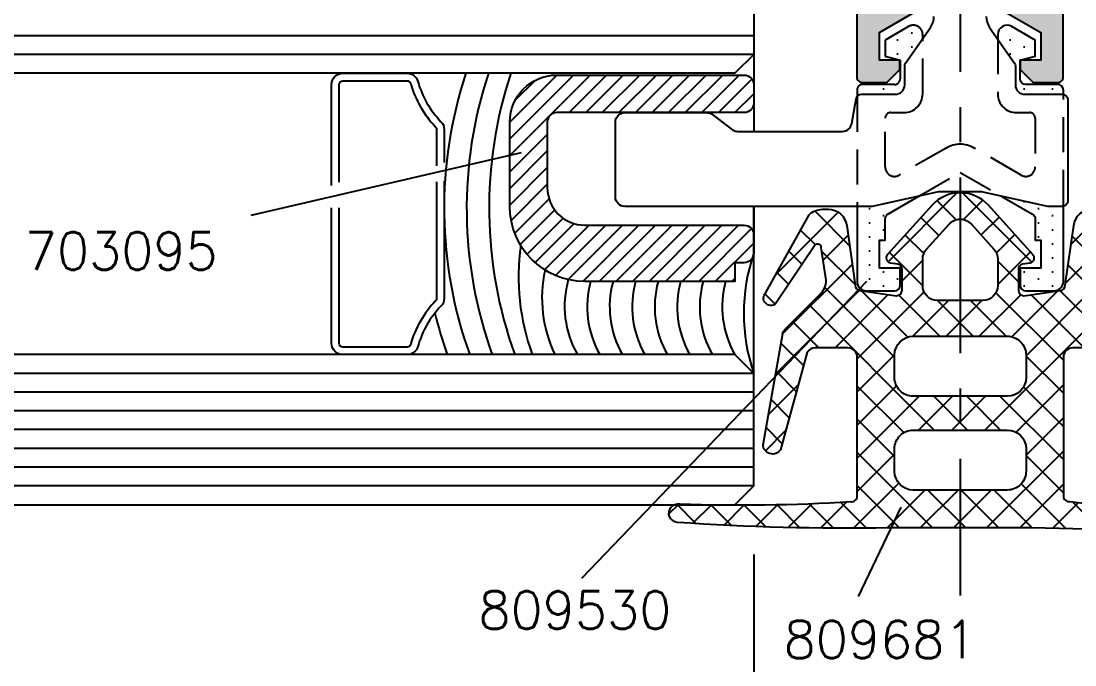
# Model space of a CAD drawing. Extents: x 0 to 1130, y -960 to 577.
# Drawn here: x 28.8 to 85, y 60.4 to 94.7 of the extents above; entities that cross this region are included whole.
import ezdxf

# ---------------------------------------------------------------- set-up
doc = ezdxf.new("R2010")
doc.units = 0
doc.header["$LTSCALE"] = 7.5
doc.header["$MEASUREMENT"] = 0
doc.linetypes.add('CENTER', pattern=[2, 1.25, -0.25, 0.25, -0.25])
doc.linetypes.add('HIDDEN', pattern=[0.375, 0.25, -0.125])
doc.layers.get('0').update_dxf_attribs({"linetype": 'CONTINUOUS'})
doc.layers.get('DEFPOINTS').update_dxf_attribs({"linetype": 'CONTINUOUS'})
for name, color, linetype in [('ACCESSORI', 200, 'CONTINUOUS'), ('ASSI', 1, 'CENTER'), ('FILL', 8, 'CONTINUOUS'), ('FINE', 7, 'CONTINUOUS'), ('GOMMA', 3, 'CONTINUOUS'), ('GROSSA', 4, 'CONTINUOUS'), ('NASC', 7, 'HIDDEN'), ('QUOTE', 254, 'CONTINUOUS'), ('TESTO', 2, 'CONTINUOUS'), ('TRATTEGGI', 140, 'CONTINUOUS'), ('VETRO', 6, 'CONTINUOUS')]:
    doc.layers.add(name, color=color, linetype=linetype)
doc.styles.get("Standard").update_dxf_attribs({"font": 'romans.shx'})
doc.dimstyles.new('FRECCIA_1-1', dxfattribs={"dimtxt": 2, "dimasz": 2.5, "dimexe": 1.5, "dimexo": 1.5, "dimgap": 1, "dimtad": 3, "dimdsep": 46, "dimtxsty": 'Standard', "dimcen": 0, "dimclrt": 2, "dimaunit": 1, "dimadec": 0, "dimazin": 0, "dimtfac": 0.7, "dimtmove": 0, "dimatfit": 3, "dimfxl": 1, "dimtolj": 2, "dimarcsym": 0})
doc.dimstyles.new('SCALA_1-1$0', dxfattribs={"dimtxt": 2, "dimasz": 1, "dimexe": 1.5, "dimexo": 1.5, "dimgap": 1, "dimtad": 3, "dimdsep": 46, "dimtxsty": 'Standard', "dimblk1": 'PUNTO', "dimblk2": 'PUNTO', "dimsah": 1, "dimcen": 0.09, "dimclrt": 2, "dimadec": 0, "dimazin": 0, "dimtfac": 0.7, "dimtmove": 0, "dimatfit": 3, "dimldrblk": 'PUNTO', "dimfxl": 1, "dimtolj": 2, "dimarcsym": 0})

# ---------------------------------------------------------------- blocks, each defined once
blk = doc.blocks.new('PUNTO')
blk.add_line((-1, 0), (1, 0))
at = {"const_width": 0.35}
blk.add_lwpolyline([(-0.1750000000000114, 0, 1), (0.1750000000000114, 0, 1)], format="xyb", close=True, dxfattribs=at)
blk = doc.blocks.new('*D4')
at = {"layer": 'DEFPOINTS', "color": 0, "transparency": 16777216}
for p in [(67.8256435970726, 67.80567797764127), (18.62568240690371, 66.35133022844684), (18.62568240690371, 43.63855479859313)]:
    blk.add_point(p, dxfattribs=at)
at = {"layer": 'QUOTE', "color": 0, "lineweight": -2, "transparency": 16777216}
for p, q in [((67.8256435970726, 66.30567797764127), (67.8256435970726, 42.13855479859313)), ((66.8256435970726, 43.63855479859313), (18.62568240690371, 43.63855479859313))]:
    blk.add_line(p, q, dxfattribs=at)
blk.add_blockref('PUNTO', (67.8256435970726, 43.63855479859313), dxfattribs=at)
at = {"layer": 'QUOTE', "color": 2, "transparency": 16777216, "insert": (42.72566300198815, 45.63855479859313), "char_height": 2, "attachment_point": 5}
blk.add_mtext('\\A2;VETRO ML-22', dxfattribs=at)
blk = doc.blocks.new('_None')
blk = doc.blocks.new('*D5')
at = {"layer": 'DEFPOINTS', "color": 0, "transparency": 16777216}
for p in [(174.8339924581387, 68.35329017060576), (78.82564359707237, 43.63855479859313), (78.82564359707237, 33.63855479859313)]:
    blk.add_point(p, dxfattribs=at)
at = {"layer": 'QUOTE', "color": 0, "lineweight": -2, "transparency": 16777216}
for p, q in [((78.82564359707237, 42.13855479859313), (78.82564359707237, 32.13855479859313)), ((174.8339924581387, 33.63855479859313), (81.32564359707237, 33.63855479859313))]:
    blk.add_line(p, q, dxfattribs=at)
at = {"layer": 'QUOTE', "color": 0, "transparency": 16777216}
blk.add_solid([(81.32564359707237, 34.0552214652598), (81.32564359707237, 33.22188813192647), (78.82564359707237, 33.63855479859313)], dxfattribs=at)
at = {"layer": 'QUOTE', "color": 2, "transparency": 16777216, "insert": (128.0798180276055, 35.63855479859313), "char_height": 2, "attachment_point": 5}
blk.add_mtext('\\A2;ML', dxfattribs=at)
blk = doc.blocks.new('*D6')
at = {"layer": 'DEFPOINTS', "color": 0, "transparency": 16777216}
for p in [(18.62568240690371, 66.35133022844684), (78.82564359707237, 43.63855479859313), (18.6256824069037, 33.63855479859313)]:
    blk.add_point(p, dxfattribs=at)
at = {"layer": 'QUOTE', "color": 0, "lineweight": -2, "transparency": 16777216}
for p, q in [((78.82564359707237, 42.13855479859313), (78.82564359707237, 32.13855479859313)), ((76.32564359707237, 33.63855479859313), (18.6256824069037, 33.63855479859313))]:
    blk.add_line(p, q, dxfattribs=at)
at = {"layer": 'QUOTE', "color": 0, "transparency": 16777216}
blk.add_solid([(76.32564359707237, 34.0552214652598), (76.32564359707237, 33.22188813192647), (78.82564359707237, 33.63855479859313)], dxfattribs=at)
at = {"layer": 'QUOTE', "color": 2, "transparency": 16777216, "insert": (47.47566300198804, 35.63855479859313), "char_height": 2, "attachment_point": 5}
blk.add_mtext('\\A2;ML', dxfattribs=at)
blk = doc.blocks.new('*D16')
at = {"layer": 'DEFPOINTS', "color": 0, "transparency": 16777216}
for p in [(67.82564359707197, 67.80567797764127), (78.82564359707237, 60.78741223451323), (78.82564359707237, 43.63855479859313)]:
    blk.add_point(p, dxfattribs=at)
at = {"layer": 'QUOTE', "color": 0, "lineweight": -2, "transparency": 16777216}
for p, q in [((67.82564359707197, 66.30567797764127), (67.82564359707197, 42.13855479859313)), ((78.82564359707237, 59.28741223451323), (78.82564359707237, 42.13855479859313)), ((68.82564359707197, 43.63855479859313), (77.82564359707237, 43.63855479859313))]:
    blk.add_line(p, q, dxfattribs=at)
at = {"layer": 'QUOTE', "color": 0, "lineweight": -2, "transparency": 16777216, "rotation": 180}
blk.add_blockref('PUNTO', (67.82564359707197, 43.63855479859313), dxfattribs=at)
at = {"layer": 'QUOTE', "color": 0, "lineweight": -2, "transparency": 16777216}
blk.add_blockref('PUNTO', (78.82564359707237, 43.63855479859313), dxfattribs=at)
at = {"layer": 'QUOTE', "color": 2, "transparency": 16777216, "insert": (73.32564359707217, 45.63855479859313), "char_height": 2, "attachment_point": 5}
blk.add_mtext('\\A2;11', dxfattribs=at)
blk = doc.blocks.new('*D17')
at = {"layer": 'DEFPOINTS', "color": 0, "transparency": 16777216}
for p in [(89.8236207920121, 69.51183506364873), (78.82564359707237, 60.78741223451323), (89.8236207920121, 43.63855479859313)]:
    blk.add_point(p, dxfattribs=at)
at = {"layer": 'QUOTE', "color": 0, "lineweight": -2, "transparency": 16777216}
for p, q in [((89.8236207920121, 68.01183506364873), (89.8236207920121, 42.13855479859313)), ((78.82564359707237, 59.28741223451323), (78.82564359707237, 42.13855479859313)), ((79.82564359707237, 43.63855479859313), (88.8236207920121, 43.63855479859313))]:
    blk.add_line(p, q, dxfattribs=at)
at = {"layer": 'QUOTE', "color": 0, "lineweight": -2, "transparency": 16777216, "rotation": 180}
blk.add_blockref('PUNTO', (78.82564359707237, 43.63855479859313), dxfattribs=at)
at = {"layer": 'QUOTE', "color": 0, "lineweight": -2, "transparency": 16777216}
blk.add_blockref('PUNTO', (89.8236207920121, 43.63855479859313), dxfattribs=at)
at = {"layer": 'QUOTE', "color": 2, "transparency": 16777216, "insert": (84.32463219454223, 45.63855479859313), "char_height": 2, "attachment_point": 5}
blk.add_mtext('\\A2;11', dxfattribs=at)

msp = doc.modelspace()

# ---------------------------------------------------------------- hatches: boundary and pattern name
at = {"layer": 'FILL'}
h = msp.add_hatch(color=253, dxfattribs=at)
edge = h.paths.add_edge_path(flags=16)
edge.add_arc((56.12564359707243, 212.5674926050577), 0.2999999999999261, 89.99999999999729, 180.0000000000054)
edge.add_line((55.82564359707249, 212.5674926050576), (55.82564359707243, 128.7674926050577))
edge.add_arc((56.12564359707238, 128.7674926050577), 0.2999999999999545, 180, 270)
edge.add_line((56.12564359707238, 128.4674926050577), (101.5256435970724, 128.4674926050577))
edge.add_arc((101.5256435970724, 128.7674926050577), 0.2999999999999545, 270, 360)
edge.add_line((101.8256435970723, 128.7674926050577), (101.8256435970725, 212.5674926050576))
edge.add_arc((101.5256435970725, 212.5674926050576), 0.2999999999999545, 0, 90)
edge.add_line((101.5256435970725, 212.8674926050576), (56.12564359707244, 212.8674926050576))
edge = h.paths.add_edge_path()
edge.add_line((63.52564359707247, 112.6674926050575), (62.62564359707238, 112.6674926050576))
edge.add_arc((62.62564359707244, 112.3674926050576), 0.3000000000000114, 90.00000000001086, 180.0000000000109)
edge.add_line((62.32564359707243, 112.3674926050576), (62.32564359707243, 112.2917566737696))
edge.add_arc((62.62564359707236, 112.2917566737695), 0.2999999999999332, 179.9999999999973, 225.000000000001)
edge.add_line((62.41351156271645, 112.0796246394136), (62.93777563142834, 111.5553605707017))
edge.add_arc((63.14990766578426, 111.7674926050576), 0.2999999999999291, 224.9999999999971, 270.0000000000013)
edge.add_line((63.14990766578427, 111.4674926050577), (65.02564359707247, 111.4674926050577))
edge.add_arc((65.02564359707247, 111.7674926050577), 0.2999999999999545, 270, 360)
edge.add_line((65.32564359707243, 111.7674926050577), (65.32564359707231, 126.1674926050578))
edge.add_arc((65.62564359707227, 126.1674926050578), 0.2999999999999545, 90, 180, ccw=False)
edge.add_line((65.62564359707227, 126.4674926050577), (73.02564359707259, 126.4674926050577))
edge.add_arc((73.02564359707259, 126.1674926050578), 0.2999999999999545, 0, 90, ccw=False)
edge.add_line((73.32564359707254, 126.1674926050578), (73.32564359707243, 111.7674926050577))
edge.add_arc((73.62564359707244, 111.7674926050577), 0.3000000000000114, 180.0000000000109, 270.0000000000109)
edge.add_line((73.6256435970725, 111.4674926050577), (74.22564359707252, 111.4674926050577))
edge.add_arc((74.22564359707246, 111.1674926050577), 0.3000000000000114, -1.0913936421275139e-11, 89.99999999998909, ccw=False)
edge.add_line((74.52564359707247, 111.1674926050576), (74.52564359707247, 110.5192297323688))
edge.add_arc((74.22564359707243, 110.5192297323688), 0.3000000000000398, -74.99999999999068, 5.4001247917767614e-12, ccw=False)
edge.add_line((74.30328931060325, 110.229451984482), (73.54799788354177, 110.0270722565507))
edge.add_arc((73.62564359707251, 109.737294508664), 0.2999999999999656, 104.999999999999, 179.9999999999946)
edge.add_line((73.32564359707254, 109.737294508664), (73.32564359707243, 91.76749260505778))
edge.add_arc((73.62564359707243, 91.76749260505771), 0.2999999999999972, 179.9999999999864, 269.9999999999919)
edge.add_line((73.62564359707238, 91.46749260505771), (74.92564359707245, 91.46749260505783))
edge.add_line((74.92564359707245, 91.46749260505783), (75.62564359707238, 92.16749260505776))
edge.add_line((75.62564359707238, 92.16749260505776), (75.62564359707238, 92.66749260505776))
edge.add_line((75.62564359707238, 92.66749260505776), (74.52564359707236, 92.66749260505776))
edge.add_line((74.52564359707236, 92.66749260505776), (74.52564359707236, 94.13958698592148))
edge.add_line((74.52564359707236, 94.13958698592148), (76.82564359707243, 95.46749260505771))
edge.add_line((76.82564359707243, 95.46749260505771), (76.82564359707243, 107.4674926050577))
edge.add_arc((78.82564359707243, 107.4674926050577), 2, 0, 180, ccw=False)
edge.add_line((80.82564359707243, 107.4674926050577), (80.82564359707243, 95.46749260505771))
edge.add_line((80.82564359707243, 95.46749260505771), (83.12564359707238, 94.13958698592148))
edge.add_line((83.12564359707238, 94.13958698592148), (83.12564359707238, 92.66749260505776))
edge.add_line((83.12564359707238, 92.66749260505776), (82.02564359707236, 92.66749260505776))
edge.add_line((82.02564359707236, 92.66749260505776), (82.02564359707236, 92.16749260505776))
edge.add_line((82.02564359707236, 92.16749260505776), (82.72564359707229, 91.46749260505783))
edge.add_line((82.72564359707229, 91.46749260505783), (84.02564359707247, 91.46749260505783))
edge.add_arc((84.02564359707249, 91.76749260505777), 0.2999999999999403, 269.9999999999972, 360.0000000000027)
edge.add_line((84.32564359707243, 91.76749260505778), (84.32564359707243, 109.7372945086639))
edge.add_arc((84.02564359707235, 109.7372945086639), 0.3000000000000824, 5.42814665636291e-12, 75.00000000000658)
edge.add_line((84.10328931060309, 110.0270722565507), (83.34799788354172, 110.229451984482))
edge.add_arc((83.42564359707251, 110.5192297323687), 0.300000000000004, 179.9999999999891, 254.9999999999945, ccw=False)
edge.add_line((83.1256435970725, 110.5192297323688), (83.12564359707238, 110.6674926050578))
edge.add_line((83.12564359707238, 110.6674926050578), (83.12564359707238, 111.1674926050576))
edge.add_arc((83.42564359707245, 111.1674926050576), 0.3000000000000682, 90, 180, ccw=False)
edge.add_line((83.42564359707245, 111.4674926050577), (84.02564359707247, 111.4674926050577))
edge.add_arc((84.02564359707245, 111.7674926050577), 0.2999999999999829, 270.0000000000054, 359.9999999999946)
edge.add_line((84.32564359707243, 111.7674926050577), (84.32564359707243, 126.1674926050578))
edge.add_arc((84.62564359707238, 126.1674926050578), 0.2999999999999545, 90, 180, ccw=False)
edge.add_line((84.62564359707238, 126.4674926050577), (92.0256435970727, 126.4674926050577))
edge.add_arc((92.0256435970727, 126.1674926050578), 0.2999999999999545, 0, 90, ccw=False)
edge.add_line((92.32564359707266, 126.1674926050578), (92.32564359707254, 111.7674926050577))
edge.add_arc((92.62564359707255, 111.7674926050577), 0.3000000000000114, 180.0000000000109, 270.0000000000109)
edge.add_line((92.62564359707261, 111.4674926050577), (94.5013795283607, 111.4674926050577))
edge.add_arc((94.5013795283607, 111.7674926050577), 0.2999999999999545, 270, 315)
edge.add_line((94.71351156271663, 111.5553605707017), (95.23777563142852, 112.0796246394135))
edge.add_arc((95.02564359707245, 112.2917566737695), 0.3000000000000949, 315.0000000000115, 360.0000000000109)
edge.add_line((95.32564359707254, 112.2917566737696), (95.32564359707254, 112.3674926050576))
edge.add_arc((95.02564359707247, 112.3674926050576), 0.3000000000000682, 0, 90)
edge.add_line((95.02564359707247, 112.6674926050576), (94.12564359707261, 112.6674926050576))
edge.add_arc((94.12564359707255, 112.9674926050577), 0.3000000000000114, 180.0000000000109, 270.00000000001086, ccw=False)
edge.add_line((93.82564359707254, 112.9674926050576), (93.82564359707254, 116.1674926050575))
edge.add_arc((94.12564359707261, 116.1674926050575), 0.3000000000000682, 90, 180, ccw=False)
edge.add_line((94.12564359707261, 116.4674926050576), (95.77564359707247, 116.4674926050576))
edge.add_arc((95.77564359707253, 116.7674926050576), 0.3000000000000114, 269.9999999999891, 359.9999999999891)
edge.add_line((96.07564359707254, 116.7674926050576), (96.07564359707254, 117.6674926050575))
edge.add_arc((96.37564359707261, 117.6674926050575), 0.3000000000000682, 90, 180, ccw=False)
edge.add_line((96.37564359707261, 117.9674926050576), (96.94166900085685, 117.9674926050576))
edge.add_line((96.94166900085685, 117.9674926050576), (98.07564359707254, 118.6221931434369))
edge.add_line((98.07564359707254, 118.6221931434369), (99.20961819328812, 117.9674926050577))
edge.add_line((99.20961819328812, 117.9674926050577), (99.77564359707247, 117.9674926050576))
edge.add_arc((99.77564359707252, 117.6674926050576), 0.3000000000000256, 1.3585577107733116e-11, 90.00000000000807, ccw=False)
edge.add_line((100.0756435970725, 117.6674926050576), (100.0756435970725, 116.7674926050576))
edge.add_arc((100.3756435970725, 116.7674926050575), 0.2999999999999403, 179.9999999999973, 270.0000000000027)
edge.add_line((100.3756435970725, 116.4674926050576), (102.0256435970725, 116.4674926050576))
edge.add_arc((102.0256435970725, 116.1674926050575), 0.3000000000000682, 0, 90, ccw=False)
edge.add_line((102.3256435970725, 116.1674926050575), (102.3256435970725, 112.9674926050576))
edge.add_arc((102.0256435970725, 112.9674926050577), 0.3000000000000256, 269.99999999999187, 359.9999999999864, ccw=False)
edge.add_line((102.0256435970725, 112.6674926050576), (101.1256435970725, 112.6674926050576))
edge.add_arc((101.1256435970726, 112.3674926050576), 0.3000000000000256, 90.00000000001357, 180.0000000000082)
edge.add_line((100.8256435970725, 112.3674926050576), (100.8256435970724, 112.2917566737696))
edge.add_arc((101.1256435970724, 112.2917566737697), 0.2999999999999829, 180.0000000000244, 225.0000000000288)
edge.add_line((100.9135115627166, 112.0796246394136), (101.4377756314286, 111.5553605707016))
edge.add_arc((101.6499076657845, 111.7674926050574), 0.2999999999998437, 224.9999999999904, 269.9999999999864)
edge.add_line((101.6499076657844, 111.4674926050576), (103.5256435970724, 111.4674926050576))
edge.add_arc((103.5256435970724, 111.7674926050577), 0.3000000000000682, 270, 360)
edge.add_line((103.8256435970724, 111.7674926050577), (103.8256435970725, 215.4674926050576))
edge.add_arc((102.8256435970725, 215.4674926050576), 0.9999999999999858, 0, 90.00000000000081)
edge.add_line((102.8256435970725, 216.4674926050576), (54.82564359707249, 216.4674926050577))
edge.add_arc((54.8256435970725, 215.4674926050577), 1, 90.00000000000081, 180)
edge.add_line((53.82564359707249, 215.4674926050577), (53.82564359707243, 111.7674926050577))
edge.add_arc((54.12564359707238, 111.7674926050577), 0.2999999999999545, 180, 270)
edge.add_line((54.12564359707238, 111.4674926050577), (56.00137952836047, 111.4674926050577))
edge.add_arc((56.00137952836046, 111.7674926050577), 0.2999999999999829, 270.0000000000027, 314.9999999999981)
edge.add_line((56.21351156271641, 111.5553605707017), (56.73777563142841, 112.0796246394135))
edge.add_arc((56.52564359707239, 112.2917566737695), 0.3000000000000446, 315.0000000000057, 360.0000000000136)
edge.add_line((56.82564359707243, 112.2917566737696), (56.82564359707243, 112.3674926050576))
edge.add_arc((56.52564359707247, 112.3674926050576), 0.2999999999999545, 0, 90)
edge.add_line((56.52564359707247, 112.6674926050575), (55.62564359707238, 112.6674926050576))
edge.add_arc((55.62564359707238, 112.9674926050576), 0.2999999999999545, 180, 270, ccw=False)
edge.add_line((55.32564359707243, 112.9674926050576), (55.32564359707243, 116.1674926050575))
edge.add_arc((55.62564359707244, 116.1674926050576), 0.3000000000000114, 90.00000000001091, 180.0000000000109, ccw=False)
edge.add_line((55.62564359707238, 116.4674926050576), (57.27564359707247, 116.4674926050576))
edge.add_arc((57.27564359707243, 116.7674926050575), 0.2999999999998835, 270.0000000000081, 360.0000000000136)
edge.add_line((57.57564359707231, 116.7674926050576), (57.57564359707231, 117.6674926050576))
edge.add_arc((57.87564359707233, 117.6674926050576), 0.3000000000000185, 89.99999999999051, 179.9999999999864, ccw=False)
edge.add_line((57.87564359707238, 117.9674926050576), (58.44166900085673, 117.9674926050577))
edge.add_line((58.44166900085673, 117.9674926050577), (59.57564359707231, 118.6221931434369))
edge.add_line((59.57564359707231, 118.6221931434369), (60.70961819328801, 117.9674926050576))
edge.add_line((60.70961819328801, 117.9674926050576), (61.27564359707225, 117.9674926050576))
edge.add_arc((61.27564359707225, 117.6674926050575), 0.3000000000000682, 0, 90, ccw=False)
edge.add_line((61.57564359707231, 117.6674926050575), (61.57564359707231, 116.7674926050576))
edge.add_arc((61.87564359707233, 116.7674926050576), 0.3000000000000114, 180.0000000000109, 270.0000000000109)
edge.add_line((61.87564359707238, 116.4674926050576), (63.52564359707247, 116.4674926050576))
edge.add_arc((63.52564359707242, 116.1674926050576), 0.3000000000000114, -1.0913936421275139e-11, 89.99999999998909, ccw=False)
edge.add_line((63.82564359707243, 116.1674926050575), (63.82564359707243, 112.9674926050576))
edge.add_arc((63.52564359707242, 112.9674926050575), 0.3000000000000114, -89.99999999998909, 1.0913936421275139e-11, ccw=False)
edge = h.paths.add_edge_path(flags=16)
edge.add_line((55.32564359707243, 119.3438809811753), (55.32564359707243, 126.1674926050578))
edge.add_arc((55.62564359707238, 126.1674926050578), 0.2999999999999545, 90, 180, ccw=False)
edge.add_line((55.62564359707238, 126.4674926050577), (63.52564359707225, 126.4674926050577))
edge.add_arc((63.5256435970723, 126.1674926050577), 0.3000000000000114, 1.0913936421275139e-11, 90.00000000000938, ccw=False)
edge.add_line((63.82564359707231, 126.1674926050578), (63.82564359707243, 119.3438809786726))
edge.add_arc((63.32564359707245, 119.3438809786726), 0.4999999999999787, -120.00000010754621, 3.183231456205249e-12, ccw=False)
edge.add_line((63.07564359625968, 118.9108682772496), (60.07564360790963, 120.6429190856006))
edge.add_arc((59.57564360790963, 119.7768936818162), 1.00000000000002, 60.00000000000068, 119.9999999999993)
edge.add_line((59.07564360790963, 120.6429190856006), (56.07564359625957, 118.9108682788138))
edge.add_arc((55.82564359707239, 119.3438809811753), 0.4999999999999585, 180, 299.9999998924515, ccw=False)
edge = h.paths.add_edge_path(flags=16)
edge.add_line((82.82564359707243, 113.4674926050577), (82.82564359707243, 126.4674926050577))
edge.add_line((82.82564359707243, 126.4674926050577), (74.82564359707254, 126.4674926050577))
edge.add_line((74.82564359707254, 126.4674926050577), (74.82564359707243, 113.4674926050576))
edge.add_arc((75.32564359707243, 113.4674926050576), 0.5, 180, 270)
edge.add_line((75.32564359707243, 112.9674926050576), (82.32564359707243, 112.9674926050577))
edge.add_arc((82.32564359707243, 113.4674926050577), 0.5, 270, 360)
edge = h.paths.add_edge_path(flags=16)
edge.add_arc((98.07564358623534, 119.7768936818162), 1.000000000000008, 60.000000000000284, 119.99999999999969, ccw=False)
edge.add_line((98.57564358623534, 120.6429190856006), (101.5756435978853, 118.9108682788138))
edge.add_arc((101.8256435970725, 119.3438809811753), 0.5000000000000115, 240.0000001075445, 359.9999999999968)
edge.add_line((102.3256435970725, 119.3438809811753), (102.3256435970725, 126.1674926050578))
edge.add_arc((102.0256435970725, 126.1674926050578), 0.3000000000000682, 0, 90)
edge.add_line((102.0256435970725, 126.4674926050578), (94.12564359707261, 126.4674926050576))
edge.add_arc((94.12564359707261, 126.1674926050576), 0.2999999999999545, 90, 180)
edge.add_line((93.82564359707266, 126.1674926050576), (93.82564359707243, 119.3438809786726))
edge.add_arc((94.32564359707247, 119.3438809786726), 0.5000000000000426, 180.0000000000016, 300.0000001075488)
edge.add_line((94.57564359788529, 118.9108682772496), (97.57564358623534, 120.6429190856006))
h = msp.add_hatch(dxfattribs=at)
h.set_pattern_fill('DOTS', color=2, scale=12, angle=90, style=0)
h.set_pattern_definition([(90, (260.0000009478867, -6.93209472046874e-07), (-0.75, 0.3750000000000001), [0, -0.75])])
h.paths.add_polyline_path([(83.83468964499428, 80.36749260505769, 0.4142135623730951), (84.33468964499428, 80.86749260505769), (84.33468964499428, 84.87336072269062, -0.04956893314241808), (84.27564359707242, 84.86749260505769), (83.5020321486553, 84.86749260505769), (81.04773391579545, 85.40278181482677), (82.6846896449942, 84.45768498392238, -0.2679491924311936), (82.83468964499428, 84.19787736278687), (82.83468964499406, 83.06749260505774), (83.13468964499418, 83.06749260505774), (83.13468964499424, 81.56749260505774), (82.03468964499439, 81.56749260505774), (82.0346896449941, 80.66749260505765, 0.4142135623729841), (82.33468964499417, 80.36749260505769)])
h.paths.add_polyline_path([(82.2756435970723, 90.8424926050576), (84.27564359707242, 90.84249260505771, -0.04829700805686415), (84.33319601078392, 90.83692038852246), (84.33300889019279, 91.09920424241989, 0.3835245860931565), (84.0346896449941, 91.36749260505769), (82.33468964499428, 91.36749260505769, -0.4142135623732061), (82.0346896449941, 91.66749260505776), (82.0346896449941, 92.21864171107376, -0.06162686725443962), (82.02564359707242, 92.29175667376967), (82.02564359707242, 92.3674926050578, -0.06162686725438234), (82.0346896449941, 92.44060756775366), (82.03468964499405, 92.66749260505765), (82.83468964499434, 92.88185195900257), (82.83468964499434, 93.73544179748853), (81.58468964499428, 94.45712963397557, 0.5773502691896855), (80.83468964499428, 94.02411693208342), (80.83468964499423, 93.78640979639641), (81.73043160814461, 92.50715769716805, -0.1539147210595893), (81.77564359707219, 92.36376358808059), (81.77564359707219, 91.3424926050576, 0.414213562373145)])
h.paths.add_polyline_path([(75.33468964499406, 80.36749260505769, 0.4142135623732061), (75.63468964499424, 80.66749260505776), (75.6346896449943, 81.56749260505774), (74.5346896449941, 81.56749260505774), (74.5346896449941, 83.06749260505774), (74.83468964499423, 83.06749260505774), (74.83468964499428, 84.19787736278715, -0.2679491924311975), (74.9846896449942, 84.45768498392243), (76.63262926645098, 85.40912336797868), (74.14925504548944, 84.86749260505769), (73.33468964499428, 84.86749260505769), (73.33468964499428, 80.86749260505769, 0.4142135623730951), (73.83468964499428, 80.36749260505769)])
h.paths.add_polyline_path([(75.87564359707238, 91.34249260505754), (75.87564359707238, 92.36376358808036, -0.1539147210597821), (75.92085558600013, 92.50715769716811), (76.83468964499428, 93.81224798701356), (76.83468964499428, 94.02411693208353, 0.5773502691896658), (76.08468964499423, 94.45712963397574), (74.83468964499423, 93.73544179748853), (74.83468964499428, 92.88185195900257), (75.6346896449943, 92.66749260505765), (75.63468964499424, 91.66749260505765, -0.4142135623730951), (75.33468964499428, 91.36749260505769), (73.63468964499424, 91.36749260505769, 0.4142135623729841), (73.33468964499428, 91.06749260505762), (73.33468964499428, 90.7188574346244, -0.2400468879536667), (73.57737348642564, 90.84249260505771), (75.37564359707261, 90.84249260505771, 0.4142135623730868)])
h = msp.add_hatch(dxfattribs=at)
h.set_pattern_fill('ANSI37', color=137, scale=10, style=0)
h.set_pattern_definition([(45, (260.0000009478867, -6.93209472046874e-07), (-0.8838834764831843, 0.8838834764831844), []), (135, (260.0000009478867, -6.93209472046874e-07), (-0.8838834764831844, -0.8838834764831843), [])])
edge = h.paths.add_edge_path(flags=16)
edge.add_line((75.33468957902943, 75.74690006678634), (75.33468957902954, 76.94690006678627))
edge.add_arc((76.33468957902957, 76.94690006678624), 1.000000000000028, 90.00000000000159, 179.9999999999984, ccw=False)
edge.add_line((76.33468957902954, 77.94690006678627), (81.34591850650025, 77.9469000667865))
edge.add_arc((81.34591850650028, 76.94690006678653), 0.9999999999999716, -1.5916157281026244e-12, 90.00000000000159, ccw=False)
edge.add_line((82.34591850650025, 76.9469000667865), (82.34591850650025, 75.74690006678634))
edge.add_arc((81.34591850650024, 75.74690006678635), 1.000000000000014, 270.0000000000008, 359.9999999999992, ccw=False)
edge.add_line((81.34591850650025, 74.74690006678634), (76.33468957902943, 74.74690006678634))
edge.add_arc((76.33468957902942, 75.74690006678632), 0.9999999999999858, 179.9999999999992, 270.0000000000008, ccw=False)
edge = h.paths.add_edge_path(flags=16)
edge.add_line((79.4285050621616, 83.92254702529613), (80.62850503220676, 82.5933112035816))
edge.add_arc((80.03468957902967, 82.05722985941073), 0.7999999999999795, -1.0231815394945443e-12, 42.074913014459526, ccw=False)
edge.add_line((80.83468957902966, 82.05722985941071), (80.83468957902966, 80.64690006678632))
edge.add_arc((80.0346895790297, 80.64690006678632), 0.7999999999999545, -90, 0, ccw=False)
edge.add_line((80.0346895790297, 79.84690006678636), (77.63468957902961, 79.84690006678636))
edge.add_arc((77.63468957902961, 80.64690006678632), 0.7999999999999545, 180, 270, ccw=False)
edge.add_line((76.83468957902966, 80.64690006678632), (76.83468957902966, 82.05722982698222))
edge.add_arc((77.63468957902964, 82.0572298269822), 0.799999999999983, 137.9250862311078, 179.999999999998, ccw=False)
edge.add_line((77.04087413291131, 82.59331117897204), (78.24087416252019, 83.92254703349835))
edge.add_arc((78.83468960863851, 83.38646568150853), 0.7999999999999644, 42.07491297747828, 137.9250862311093, ccw=False)
edge = h.paths.add_edge_path(flags=16)
edge.add_line((82.34591850650025, 71.94690006678616), (82.34591850650025, 70.74690006678622))
edge.add_arc((81.34591850650023, 70.74690006678625), 1.000000000000028, 269.9999999999951, 359.99999999999835, ccw=False)
edge.add_line((81.34591850650014, 69.74690006678622), (76.33468957902954, 69.74690006678634))
edge.add_arc((76.33468957902952, 70.74690006678631), 0.9999999999999716, 180.0000000000049, 270.0000000000016, ccw=False)
edge.add_line((75.33468957902954, 70.74690006678622), (75.33468957902943, 71.94690006678638))
edge.add_arc((76.33468957902947, 71.94690006678636), 1.000000000000043, 89.99999999999591, 179.9999999999984, ccw=False)
edge.add_line((76.33468957902954, 72.94690006678638), (81.34591850650025, 72.94690006678616))
edge.add_arc((81.34591850650024, 71.94690006678614), 1.000000000000014, 7.958078640513122e-13, 89.9999999999992, ccw=False)
edge = h.paths.add_edge_path()
edge.add_arc((70.27753497472568, 77.69420936588267), 0.9999999999999076, 134.9999999999943, 156.5905383178994, ccw=False)
edge.add_line((69.57042819353927, 78.40131614706922), (71.39774797919944, 80.22863593272928))
edge.add_arc((70.69064119801297, 80.93574271391594), 1.000000000000028, 314.9999999999919, 359.9999999999935)
edge.add_line((71.690641198013, 80.93574271391583), (71.43187134594467, 82.68383597887089))
edge.add_arc((71.23402725975993, 82.6545491633783), 0.1999999999999331, 8.420332265611817, 127.7124176701303)
edge.add_line((71.11168755834223, 82.81276735909864), (68.99405967237675, 79.67094068478741))
edge.add_arc((68.74938026954122, 79.98737707622821), 0.4000000000000357, 135.1442406918768, 307.71241767013356, ccw=False)
edge.add_line((68.4658264046472, 80.26950684371775), (70.77789071157753, 84.41802223221919))
edge.add_arc((71.4867753738125, 83.71269781349541), 1.000000000000017, 89.99999999999591, 135.1442406918768, ccw=False)
edge.add_line((71.48677537381258, 84.71269781349542), (71.79540465558415, 84.71269781349542))
edge.add_arc((71.79540465558415, 83.71269781349541), 1.000000000000014, 8.042429143741515, 90, ccw=False)
edge.add_line((72.78556939119864, 83.85260419771544), (73.23468957902963, 80.67402893453527))
edge.add_arc((73.5346895790296, 80.67402893453523), 0.2999999999999687, 179.9999999999919, 262.0928372970324)
edge.add_line((73.49341906764715, 80.37688125258194), (75.43468957902945, 80.10726034822324))
edge.add_arc((75.4346895790294, 80.40726034822325), 0.3000000000000114, 270.0000000000109, 360.0000000000109)
edge.add_line((75.7346895790294, 80.4072603482233), (75.7346895790294, 81.49662842956229))
edge.add_arc((75.43468957902947, 81.49662842956228), 0.2999999999999403, 2.714073328182741e-12, 75.0000000000055)
edge.add_line((75.51233529256018, 81.78640617744895), (75.126524358224, 81.83619406724927))
edge.add_arc((75.2041700717548, 82.12597181513596), 0.2999999999999803, 139.820582667761, 254.9999999999904, ccw=False)
edge.add_line((74.97496171659117, 82.31952679420692), (77.3501509931533, 84.95051568169959))
edge.add_arc((78.83468961200927, 83.61031230566851), 1.999999999999963, 42.07491312967733, 137.9250863833094, ccw=False)
edge.add_line((80.31922824225694, 84.95051566908103), (82.69441744146809, 82.31952679420692))
edge.add_arc((82.4652090863044, 82.12597181513598), 0.2999999999999946, -75.00000000000227, 40.179417332227786, ccw=False)
edge.add_line((82.54285479983514, 81.83619406724927), (82.15704386549885, 81.78640617744895))
edge.add_arc((82.23468957902956, 81.49662842956228), 0.2999999999999445, 104.9999999999945, 179.9999999999973)
edge.add_line((81.93468957902962, 81.49662842956229), (81.93468957902962, 80.4072603482233))
edge.add_arc((82.23468957902969, 80.4072603482233), 0.3000000000000682, 180, 270)
edge.add_line((82.23468957902969, 80.10726034822324), (84.17596009041205, 80.37688125258194))
edge.add_arc((84.13468957902963, 80.67402893453526), 0.2999999999999961, 277.9071627029615, 360.0000000000027)
edge.add_line((84.43468957902962, 80.67402893453527), (84.88380976686057, 83.85260419771544))
edge.add_arc((85.87397450247504, 83.71269781349542), 0.9999999999999961, 90.00000000000239, 171.9575708562591, ccw=False)
edge.add_line((85.873974502475, 84.71269781349542), (86.18260378424657, 84.71269781349542))
edge.add_arc((86.18260378424671, 83.71269781349544), 0.9999999999999858, 44.85575930812257, 90.00000000000807, ccw=False)
edge.add_line((86.89148844648167, 84.41802223221919), (89.21478168088242, 80.26950684371775))
edge.add_arc((88.93122781598844, 79.98737707622821), 0.4000000000000228, -127.71241767013038, 44.855759308126096, ccw=False)
edge.add_line((88.68654841315293, 79.67094068478741), (86.55769159971703, 82.81276735909864))
edge.add_arc((86.43535189829927, 82.65454916337828), 0.1999999999999854, 52.2875823298618, 171.5796677343825)
edge.add_line((86.23750781211447, 82.68383597887089), (85.97873796004632, 80.93574271391583))
edge.add_arc((86.9787379600463, 80.93574271391587), 0.9999999999999858, 180.0000000000024, 225.0000000000046)
edge.add_line((86.27163117885982, 80.22863593272928), (88.09895096451993, 78.40131614706922))
edge.add_arc((87.39184418333352, 77.69420936588267), 0.9999999999999076, 23.409461682100584, 45.000000000005684, ccw=False)
edge.add_line((88.309533212492, 78.09150880681102), (89.90362079201208, 72.16749260505776))
edge.add_arc((89.40362079201209, 72.16749260505777), 0.4999999999999858, 212.4307834476302, 359.99999999999835, ccw=False)
edge.add_line((88.98160083269067, 71.89935242915283), (86.98721783850925, 77.09512379477053))
edge.add_arc((86.56317865269664, 76.830188389633), 0.5000000000000174, 31.99672641473991, 90.00000000000487)
edge.add_line((86.56317865269659, 77.33018838963301), (84.83468957902949, 77.33018838963301))
edge.add_arc((84.83468957902949, 76.83018838963301), 0.5, 90, 180)
edge.add_line((84.33468957902949, 76.83018838963301), (84.33468957902937, 69.42992165217254))
edge.add_arc((84.63468957902944, 69.42992165217248), 0.3000000000000682, 179.9999999999891, 278.9589825300999)
edge.add_arc((96.46313244310089, 176.4233568034408), 107.9347251487612, 263.7333340724484, 268.8459866963698)
edge.add_arc((94.37251694153352, 68.01749260505771), 0.4999999999999991, -82.85721246531432, 99.5770184802223, ccw=False)
edge.add_arc((103.8926475252319, 935.7411588646692), 868.2712995888795, 268.59692098573043, 269.37587264490287, ccw=False)
edge.add_line((82.63224243154923, 67.73018838963287), (75.04836565398085, 67.73018838963287))
edge.add_arc((72.83133725331976, 201.1754307090707), 133.4636576474016, 266.0966230836416, 270.95181126720473, ccw=False)
edge.add_arc((63.80809114399646, 68.51749260505777), 0.4999999999999556, 80.42298151976462, 262.85721246529977, ccw=False)
edge.add_arc((67.14788865983797, 166.2010628706648), 97.24508396163827, 268.080880326116, 273.4495869922942)
edge.add_arc((73.04591850650016, 69.42850721200072), 0.3000000000000966, 261.0318713345874, 359.9999999999918)
edge.add_line((73.34591850650025, 69.42850721200068), (73.34591850650025, 76.83018838963301))
edge.add_arc((72.84591850650025, 76.83018838963301), 0.5, 0, 90)
edge.add_line((72.84591850650025, 77.33018838963301), (71.10620050536266, 77.33018838963301))
edge.add_arc((71.1062005053626, 76.83018838963295), 0.5000000000000568, 89.99999999999186, 148.0032735852577)
edge.add_line((70.68216131954995, 77.09512379477053), (69.25951967371765, 71.89935242915283))
edge.add_arc((68.83385187344781, 72.17715811310548), 0.508300181214762, 181.0895652168392, 326.87012903977654, ccw=False)
edge.add_line((68.32564359707175, 72.16749260505765), (69.37107487303768, 78.09150880681102))
at = {"layer": 'TRATTEGGI'}
h = msp.add_hatch(dxfattribs=at)
h.set_pattern_fill('ANSI31', color=256, scale=5, style=0)
h.set_pattern_definition([(45, (-17.73802904361423, -4.641726718546124e-07), (-0.4419417382415922, 0.4419417382415922), [])])
h.paths.add_polyline_path([(58.82564359707266, 83.86749260505769, -0.4142135623730907), (56.82564359707266, 85.86749260505769), (56.82564359707266, 89.36749260505769, -0.4142135623730951), (57.32564359707266, 89.86749260505769), (67.32564359707266, 89.86749260505769, 0.4142135623730951), (67.82564359707266, 90.36749260505769), (67.82564359707266, 91.3674926050578, 0.4142135623730618), (67.32564359707266, 91.86749260505769), (57.32564359707266, 91.86749260505769, 0.4142135623730933), (54.82564359707266, 89.36749260505775), (54.82564359707266, 84.86749260505769, 0.4142135623730961), (58.82564359707266, 80.86749260505769), (66.82564359707266, 80.86749260505769), (66.82564359707266, 81.86749260505769), (67.32564359707266, 81.86749260505769, 0.4142135623730951), (67.82564359707266, 82.36749260505769), (67.82564359707266, 83.36749260505769, 0.4142135623731117), (67.32564359707266, 83.86749260505769)])

# ---------------------------------------------------------------- linework, layer by layer
at = {"layer": 'ACCESSORI'}
for points in [[(80.21890504852485, 94.98114012930552, 0.1539147210598356), (80.39975300423606, 94.40756369295445), (81.73043160814467, 92.50715769716805, -0.1539147210598366), (81.77564359707225, 92.3637635880803), (81.77564359707225, 91.3424926050576, 0.414213562373095), (82.27564359707225, 90.8424926050576), (84.27564359707247, 90.84249260505771, -0.414213562373095), (84.57564359707243, 90.5424926050577), (84.57564359707243, 85.16749260505776, -0.414213562373095), (84.27564359707247, 84.86749260505769), (83.50203214865536, 84.86749260505769), (79.97923587868621, 85.63582418199564), (77.67205131545842, 85.63582418199564), (74.1492550454895, 84.86749260505769), (60.95574075512963, 84.86749260505769, -0.414213562373095), (60.45574075512963, 85.36749260505769), (60.45574075512963, 89.36749260505769, -0.414213562373095), (60.95574075512963, 89.86749260505769), (65.32176615891393, 89.86749260505769, -0.1316524975873968), (65.57176615891393, 89.80050530694996), (66.70574075512963, 88.93447990316554, 0.1316524975873977), (66.95574075512963, 88.86749260505769), (72.55784799458473, 88.86749260505769, 0.3639702342661961), (73.05025187109067, 89.2806685162243), (73.2819311605221, 90.59458705835777, -0.3639702342662024), (73.57737348642553, 90.84249260505771), (75.37564359707261, 90.84249260505771, 0.4142135623731117), (75.87564359707238, 91.3424926050576), (75.87564359707238, 92.36376358808036, -0.1539147210598349), (75.92085558600019, 92.50715769716811), (77.25153418990857, 94.40756369295411, 0.1539147210598359), (77.43238214561956, 94.98114012930517)], [(67.82564359707266, 84.86749260505769), (67.82564359707266, 82.36749260505769, -0.414213562373095), (67.32564359707266, 81.86749260505769), (66.82564359707266, 81.86749260505769), (66.82564359707266, 80.86749260505769), (58.82564359707266, 80.86749260505769, -0.414213562373095), (54.82564359707266, 84.86749260505769), (54.82564359707266, 89.36749260505769, -0.414213562373095), (57.32564359707266, 91.86749260505769), (67.32564359707266, 91.86749260505769, -0.414213562373095), (67.82564359707266, 91.3674926050578), (67.82564359707266, 90.36749260505769, -0.414213562373095), (67.32564359707266, 89.86749260505769), (57.32564359707266, 89.86749260505769, 0.414213562373095), (56.82564359707266, 89.36749260505769), (56.82564359707266, 85.86749260505769, 0.414213562373095), (58.82564359707266, 83.86749260505769), (67.32564359707266, 83.86749260505769, -0.414213562373095), (67.82564359707266, 83.36749260505769)]]:
    msp.add_lwpolyline(points, format="xyb", dxfattribs=at)
at = {"layer": 'ASSI'}
msp.add_line((78.82564359707249, 221.4130224469782), (78.82564359707249, 64.13274274001185), dxfattribs=at)
at = {"layer": 'FINE'}
for p, q in [((67.82564359707237, 92.9674926050576), (67.82564359707237, 88.86749260505769)), ((67.82564359707249, 92.96749260505771), (67.82564359707249, 91.3674926050578)), ((67.82564359707283, 75.96749260505737), (67.8256435970726, 84.86749260505769))]:
    msp.add_line(p, q, dxfattribs=at)
for centre, radius, start, end in [((74.24787199721607, 84.75282675770131), 22.92401045711965, 161.656032693437, 199.8534098102685), ((75.44787199721588, 84.75282675770131), 22.92401045711961, 161.656032693437, 199.8534098102685), ((76.73155001879616, 84.76748230212536), 23.00769693594729, 161.763550004392, 199.8169674097792), ((67.20441482146236, 81.07971127087387), 11.91114051813457, 171.8040692113215, 200.1965315808552), ((77.2419888157807, 79.16749260505787), 9.945227864553267, 161.2304614505197, 198.7695385494803), ((63.50818624090118, 79.98018866781717), 6.96754473527779, 167.5949870606806, 205.6193259168821), ((62.97869201848255, 79.54401967573779), 5.231514281129013, 164.2297632997448, 209.5051113053097), ((64.07417476572357, 79.51619884108186), 5.1269223746817, 164.7181069233689, 209.8097792845711), ((65.27417476572361, 79.51619884108197), 5.1269223746817, 164.7181069233689, 209.8097792845711), ((66.47417476572366, 79.51619884108197), 5.1269223746817, 164.7181069233689, 209.8097792845711), ((67.67417476572348, 79.51619884108197), 5.126922374681589, 164.7181069233689, 209.8097792845711), ((68.8741747657233, 79.51619884108197), 5.126922374681603, 164.7181069233689, 209.8097792845711), ((70.07417476572357, 79.51619884108197), 5.126922374681603, 164.7181069233689, 209.8097792845711), ((71.27417476572339, 79.51619884108197), 5.12692237468147, 164.7181069233689, 209.8097792845711), ((74.55858318011099, 85.01288126780344), 24.43472510855186, 193.8102636631113, 199.223894166916)]:
    msp.add_arc(centre, radius, start, end, dxfattribs=at)
at = {"layer": 'GOMMA', "linetype": 'HIDDEN'}
msp.add_lwpolyline([(76.83468964499428, 93.81224798701356), (76.83468964499428, 94.02411693208353, 0.5773502691896287), (76.08468964499428, 94.4571296339758), (74.83468964499428, 93.73544179748853), (74.83468964499428, 92.88185195900257), (75.63468964499424, 92.66749260505765), (75.63468964499424, 91.66749260505765, -0.4142135623730951), (75.33468964499428, 91.36749260505769), (73.63468964499424, 91.36749260505769, 0.4142135623730951), (73.33468964499428, 91.06749260505751), (73.33468964499428, 90.7188574346244)], format="xyb", dxfattribs=at)
at = {"layer": 'GOMMA'}
for points in [[(84.33468964499428, 90.84249260505766), (84.33468964499428, 91.06749260505751, 0.4142135623730951), (84.0346896449941, 91.36749260505769), (82.33468964499428, 91.36749260505769, -0.4142135623730951), (82.0346896449941, 91.66749260505765), (82.0346896449941, 92.66749260505765), (82.83468964499428, 92.88185195900257), (82.83468964499428, 93.73544179748853), (81.58468964499428, 94.45712963397557, 0.5773502691896192), (80.83468964499428, 94.02411693208353), (80.83468964499428, 93.78640979639641)], [(69.3598459455672, 78.09150880681102, -0.09448617806848356), (69.57042819353927, 78.40131614706922), (71.39774797919944, 80.22863593272928, 0.1989123673796647), (71.690641198013, 80.93574271391583), (71.43187134594467, 82.68383597887089, 0.5732391076007188), (71.11168755834223, 82.81276735909864), (68.99405967237675, 79.67094068478741, -0.9371607967419255), (68.4658264046472, 80.26950684371775), (70.77789071157753, 84.41802223221919, -0.199566719816703), (71.48677537381258, 84.71269781349542), (71.79540465558415, 84.71269781349542, -0.373673682457282), (72.78556939119864, 83.85260419771544), (73.23468957902963, 80.67402893453527, 0.3743464544838445), (73.49341906764715, 80.37688125258194), (75.43468957902945, 80.10726034822324, 0.414213562373095), (75.7346895790294, 80.4072603482233), (75.7346895790294, 81.49662842956229, 0.3394542588633843), (75.51233529256018, 81.78640617744895), (75.126524358224, 81.83619406724927, -0.5496377061973035), (74.97496171659117, 82.31952679420692), (77.3501509931533, 84.95051568169959, -0.4444455801730065), (80.31922824225694, 84.95051566908103), (82.69441744146809, 82.31952679420692, -0.5496377061973035), (82.54285479983514, 81.83619406724927), (82.15704386549885, 81.78640617744895, 0.3394542588633844), (81.93468957902962, 81.49662842956229), (81.93468957902962, 80.4072603482233, 0.414213562373095), (82.23468957902969, 80.10726034822324), (84.17596009041205, 80.37688125258194, 0.3743464544838461), (84.43468957902962, 80.67402893453527), (84.88380976686057, 83.85260419771544, -0.3736736824572747), (85.873974502475, 84.71269781349542)], [(73.33468964499428, 84.94287156179416), (73.33468964499428, 80.86749260505769, 0.4142135623730951), (73.83468964499428, 80.36749260505769), (75.33468964499406, 80.36749260505769, 0.4142135623730951), (75.63468964499424, 80.66749260505765), (75.63468964499424, 81.56749260505774), (74.5346896449941, 81.56749260505774), (74.5346896449941, 83.06749260505774), (74.83468964499428, 83.06749260505774), (74.83468964499428, 84.19787736278715, -0.2679491924311301), (74.98468964499415, 84.45768498392238), (76.63262926645098, 85.40912336797868)], [(81.04773391579556, 85.40278181482677), (82.6846896449942, 84.45768498392238, -0.26794919243113), (82.83468964499428, 84.19787736278693), (82.83468964499406, 83.06749260505774), (83.13468964499424, 83.06749260505774), (83.13468964499424, 81.56749260505774), (82.03468964499433, 81.56749260505774), (82.0346896449941, 80.66749260505765, 0.4142135623730951), (82.33468964499428, 80.36749260505769), (83.83468964499428, 80.36749260505769, 0.4142135623730951), (84.33468964499428, 80.86749260505769), (84.33468964499428, 84.942871561792)], [(94.43468819112559, 67.52137292622592, -0.003398830879340279), (82.63224243154923, 67.73018838963287), (75.04836565398085, 67.73018838963287, -0.02118792466664012), (63.74591989440427, 68.02137292622604, -1.021471536208638), (63.89127776757579, 69.0105240296723, 0.02342968780759608), (72.99915299761386, 69.13217465020796, 0.460837705276387), (73.34591850650025, 69.42850721200068), (73.34591850650025, 76.83018838963301, 0.414213562373095), (72.84591850650025, 77.33018838963301), (71.10620050536266, 77.33018838963301, 0.2586328234606747), (70.68216131954995, 77.09512379477053), (69.25951967371765, 71.89935242915283, -0.7384803967435852), (68.32564359707175, 72.16749260505765), (69.37107487303768, 78.09150880681102)], [(86.56317865269659, 77.33018838963301), (84.83468957902949, 77.33018838963301, 0.414213562373095), (84.33468957902949, 76.83018838963301), (84.33468957902937, 69.42992165217254, 0.4607893234019342), (84.68140778370139, 69.13358162896895, 0.02231185676577043), (94.2893303179543, 68.5105240296723, -1.021471536208635)]]:
    msp.add_lwpolyline(points, format="xyb", dxfattribs=at)
for points in [[(79.4285050621616, 83.92254702529613), (80.62850503220676, 82.5933112035816, -0.1856771632734686), (80.83468957902966, 82.05722985941071), (80.83468957902966, 80.64690006678632, -0.414213562373095), (80.0346895790297, 79.84690006678636), (77.63468957902961, 79.84690006678636, -0.414213562373095), (76.83468957902966, 80.64690006678632), (76.83468957902966, 82.05722982698222, -0.1856771666787765), (77.04087413291131, 82.59331117897204), (78.24087416252019, 83.92254703349835, -0.444445580173003)], [(75.33468957902943, 75.74690006678634), (75.33468957902954, 76.94690006678627, -0.4142135623730772), (76.33468957902954, 77.94690006678627), (81.34591850650025, 77.9469000667865, -0.4142135623731104), (82.34591850650025, 76.9469000667865), (82.34591850650025, 75.74690006678634, -0.4142135623730854), (81.34591850650025, 74.74690006678634), (76.33468957902943, 74.74690006678634, -0.4142135623731026)], [(82.34591850650025, 71.94690006678616), (82.34591850650025, 70.74690006678622, -0.414213562373113), (81.34591850650014, 69.74690006678622), (76.33468957902954, 69.74690006678634, -0.4142135623730754), (75.33468957902954, 70.74690006678622), (75.33468957902943, 71.94690006678638, -0.4142135623731075), (76.33468957902954, 72.94690006678638), (81.34591850650025, 72.94690006678616, -0.4142135623730867)]]:
    msp.add_lwpolyline(points, format="xyb", close=True, dxfattribs=at)
at = {"layer": 'GROSSA'}
for points in [[(73.32564359707254, 109.737294508664), (73.32564359707243, 91.76749260505778, 0.4142135623731177), (73.62564359707238, 91.46749260505771), (74.92564359707245, 91.46749260505783), (75.62564359707238, 92.16749260505776), (75.62564359707238, 92.66749260505776), (74.52564359707236, 92.66749260505776), (74.52564359707236, 94.13958698592148), (76.82564359707243, 95.46749260505771)], [(80.82564359707243, 95.46749260505771), (83.12564359707238, 94.13958698592148), (83.12564359707238, 92.66749260505776), (82.02564359707236, 92.66749260505776), (82.02564359707236, 92.16749260505776), (82.72564359707229, 91.46749260505783), (84.02564359707247, 91.46749260505783, 0.4142135623731159), (84.32564359707243, 91.76749260505778), (84.32564359707243, 109.7372945086639, 0.3394542588633856)]]:
    msp.add_lwpolyline(points, format="xyb", dxfattribs=at)
at = {"layer": 'NASC'}
msp.add_lwpolyline([(80.83468964499428, 93.78640979639641), (80.83468964499428, 90.86749260505746, 0.4142135623730951), (81.83468964499428, 89.86749260505746), (82.5346896449941, 89.86749260505746, -0.4142135623730951), (82.83468964499428, 89.56749260505751), (82.83468964499428, 86.96915865489711, -0.5773502691896287), (82.08468964499428, 86.53614595300508), (79.58468964499428, 87.97952162597915, 0.2679491924311185), (78.08468964499428, 87.97952162597915), (75.58468964499428, 86.53614595300508, -0.5773502691896192), (74.83468964499428, 86.96915865489711), (74.83468964499428, 89.56749260505751, -0.4142135623730951), (75.13468964499424, 89.86749260505746), (75.83468964499428, 89.86749260505746, 0.4142135623730783), (76.83468964499428, 90.86749260505746), (76.83468964499428, 93.81224798701356)], format="xyb", dxfattribs=at)
for points in [[(73.33468964499428, 90.7188574346244), (73.33468964499428, 84.94287156179416)], [(84.33468964499428, 84.942871561792), (84.33468964499428, 90.83662448742479)], [(76.63262926645098, 85.40912336797868), (78.83468964499428, 86.68048352030235), (81.04773391579556, 85.40278181482677)]]:
    msp.add_lwpolyline(points, dxfattribs=at)
at = {"layer": 'QUOTE'}
for p, q in [((55.43767575299228, 87.71754147844649), (41.01355469532348, 84.37984494624936)), ((73.83468964499434, 80.8674926050578), (58.64639853271456, 65.02836031175627)), ((75.67066569538247, 68.83699393886593), (73.3906162692706, 64.07831458986868))]:
    msp.add_line(p, q, dxfattribs=at)
at = {"layer": 'TRATTEGGI'}
for p, q in [((67.82564359707237, 93.96749260505771), (18.62568240690371, 93.9674926050577)), ((67.82564359707237, 92.96749260505771), (18.62568240690371, 92.96749260505771)), ((67.8256435970726, 75.96749260505771), (18.62568240690371, 75.96749260505761)), ((67.8256435970726, 74.96749260505771), (18.62568240690371, 74.96749260505773)), ((67.8256435970726, 73.96749260505771), (18.62568240690371, 73.96749260505761)), ((67.8256435970726, 72.96749260505771), (18.62568240690371, 72.96749260505773)), ((67.8256435970726, 71.96749260505771), (18.62568240690371, 71.9674926050576)), ((67.8256435970726, 70.96749260505771), (18.62568240690371, 70.96749260505771)), ((67.8256435970726, 69.96749260505771), (18.62568240690371, 69.9674926050576))]:
    msp.add_line(p, q, dxfattribs=at)
at = {"layer": 'VETRO'}
for points in [[(18.62568240690371, 98.46749260505771), (66.82564359707249, 98.46749260505771), (67.82564359707249, 97.46749260505771), (67.82564359707243, 92.96749260505766), (66.82564359707243, 91.96749260505766), (18.62568240690371, 91.96749260505766)], [(18.62568240690371, 68.96749260505771), (66.82564359707186, 68.96749260505771), (67.82564359707186, 69.96749260505771), (67.82564359707192, 75.96749260505771), (66.82564359707249, 76.96749260505771), (18.62568240690371, 76.96749260505771)]]:
    msp.add_lwpolyline(points, dxfattribs=at)
for points in [[(45.32564359707231, 85.97459155563217), (45.32564359707214, 91.36749260505076, -0.4142135623730936), (45.92564359707069, 91.96749260505663), (49.348490412263, 91.96749260505669, -0.3369082131521506), (49.92660251928794, 91.52807402275283, 0.1255301581426547), (51.15620357714556, 89.38397491687579, -0.1950293536568258), (51.32564359706498, 88.96610160648493), (51.32564359706498, 87.20047538951007)], [(51.32564359706504, 86.23685550107518), (51.32564359706527, 79.96888360362931, -0.195029353656826), (51.15620357714585, 79.55101029320934, 0.1255301581426547), (49.92660251928839, 77.40691118733218, -0.3369082131521242), (49.34849041226352, 76.96749260505737), (45.9256435970712, 76.96749260505726, -0.4142135623730946), (45.3256435970726, 77.56749260506308), (45.32564359707237, 84.79394140651345)]]:
    msp.add_lwpolyline(points, format="xyb", dxfattribs=at)
at = {"layer": 'VETRO', "color": 7}
for points in [[(45.72564359707377, 86.16632133622386), (45.7256435970736, 91.36749260505076, -0.4142135623729952), (45.92564359707069, 91.56749260506245), (49.348490412263, 91.56749260506251, -0.3369082131522646), (49.54119444793798, 91.4210197442946, 0.1255301581426188), (50.86916359042857, 89.10539270994855, -0.1950293536568364), (50.9256435970708, 88.96610160648493), (50.9256435970708, 87.03093835886898)], [(50.92564359707086, 86.18063097433526), (50.92564359707109, 79.96888360362931, -0.1950293536567926), (50.86916359042885, 79.82959250016569, 0.1255301581426629), (49.54119444793844, 77.51396546581952, -0.336908213152085), (49.34849041226346, 77.36749260505155), (45.92564359707114, 77.36749260505144, -0.4142135623730784), (45.72564359707405, 77.56749260506308), (45.72564359707383, 84.78385040586102)]]:
    msp.add_lwpolyline(points, format="xyb", dxfattribs=at)

# ---------------------------------------------------------------- texts
at = {"layer": 'TESTO'}
for s, p in [('703095', (28.96945356994263, 81.49490112630883)), ('809530', (53.15354139871056, 62.35329832322657)), ('809681', (69.42114870315459, 60.78282240038016))]:
    msp.add_text(s, height=2, dxfattribs=at).set_placement(p)

# ---------------------------------------------------------------- dimensions: what is measured, and where the dimension line sits
at = {"layer": 'QUOTE'}
for base, p1, p2, picture, middle in [((89.8236207920121, 43.63855479859313), (78.82564359707237, 60.78741223451323), (89.8236207920121, 69.51183506364873), '*D17', (84.32463219454223, 45.63855479859313)), ((78.82564359707237, 43.63855479859313), (67.82564359707197, 67.80567797764127), (78.82564359707237, 60.78741223451323), '*D16', (73.32564359707217, 45.63855479859313))]:
    dim = msp.add_linear_dim(base=base, p1=p1, p2=p2, dimstyle='SCALA_1-1$0', dxfattribs=at)
    dim.commit()
    dim.dimension.update_dxf_attribs({"geometry": picture, "text_midpoint": middle})
for base, p1, p2, text, dimstyle, override, picture, middle in [((78.82564359707237, 33.63855479859313), (174.8339924581387, 68.35329017060576), (78.82564359707237, 43.63855479859313), 'ML', 'FRECCIA_1-1', {"dimblk1": 'None', "dimsah": 1, "dimse1": 1}, '*D5', (128.0798180276055, 35.63855479859313)), ((18.62568240690371, 43.63855479859313), (67.8256435970726, 67.80567797764127), (18.62568240690371, 66.35133022844684), 'VETRO ML-22', 'SCALA_1-1$0', {"dimblk2": 'None', "dimse2": 1}, '*D4', (42.72566300198815, 45.63855479859313)), ((18.6256824069037, 33.63855479859313), (78.82564359707237, 43.63855479859313), (18.62568240690371, 66.35133022844684), 'ML', 'FRECCIA_1-1', {"dimblk2": 'None', "dimsah": 1, "dimse2": 1}, '*D6', (47.47566300198804, 35.63855479859313))]:
    dim = msp.add_linear_dim(base=base, p1=p1, p2=p2, text=text, dimstyle=dimstyle, override=override, dxfattribs=at)
    dim.commit()
    dim.dimension.update_dxf_attribs({"geometry": picture, "text_midpoint": middle})

doc.saveas('drawing.dxf')
